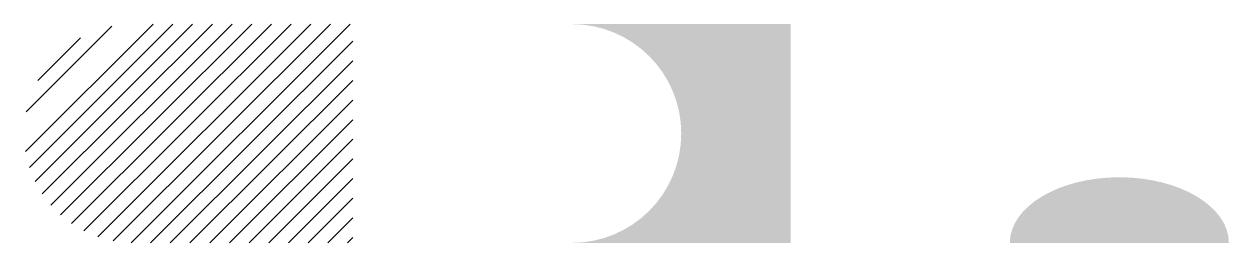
# Model space of a CAD drawing. Header units: metres. Extents: x 50 to 600, y 0 to 100.
import ezdxf

# ---------------------------------------------------------------- set-up
doc = ezdxf.new("R2010")
doc.units = ezdxf.units.M

msp = doc.modelspace()

# ---------------------------------------------------------------- hatches: boundary and pattern name
h = msp.add_hatch()
h.set_pattern_fill('ANSI31', scale=2)
edge = h.paths.add_edge_path()
edge.add_line((100, 0), (200, 0))
edge.add_line((200, 0), (200, 100))
edge.add_line((200, 100), (100, 100))
edge.add_arc((100, 50), 50, 90, 270)
h = msp.add_hatch(color=2)
edge = h.paths.add_edge_path()
edge.add_line((300, 0), (400, 0))
edge.add_line((400, 0), (400, 100))
edge.add_line((400, 100), (300, 100))
edge.add_arc((300, 50), 50, -90, 90, ccw=False)
h = msp.add_hatch(color=3)
edge = h.paths.add_edge_path()
edge.add_line((500, 0), (600, 0))
edge.add_ellipse((550, 0), major_axis=(50, 0), ratio=0.6, start_angle=0, end_angle=180)

doc.saveas('drawing.dxf')
